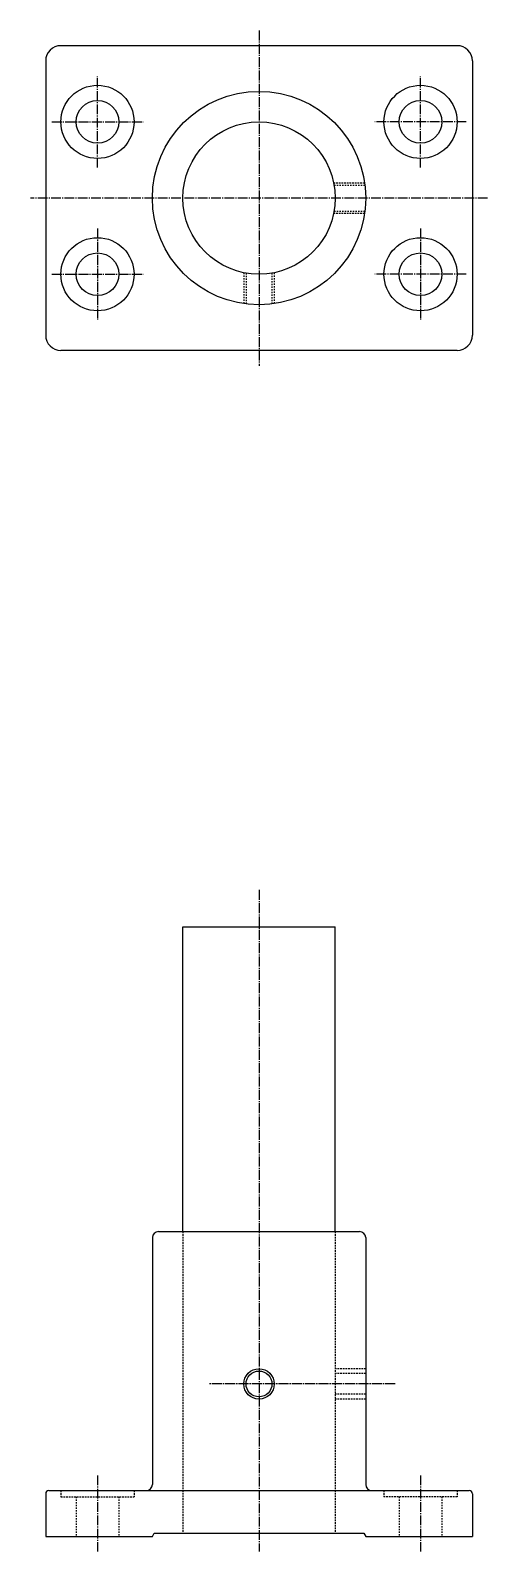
# Model space of a CAD drawing. Extents: x 43 to 684, y 40 to 634.
# Drawn here: x 533.8 to 683.8, y 135.3 to 634.4 of the extents above; entities outside this region: 2.
import ezdxf

# ---------------------------------------------------------------- set-up
doc = ezdxf.new("R2010")
doc.units = 0
doc.header["$LTSCALE"] = 0.25
doc.linetypes.add('CENTER', pattern=[17.5, 13, -1.5, 1.5, -1.5])
doc.linetypes.add('DASHED', pattern=[3.5, 2, -1.5])
doc.layers.get('0').update_dxf_attribs({"linetype": 'CONTINUOUS'})
doc.layers.add('CENTER', color=1, linetype='CENTER')
doc.styles.get("Standard").update_dxf_attribs({"font": 'txt', "bigfont": 'BIGFONT'})

msp = doc.modelspace()

# ---------------------------------------------------------------- linework, layer by layer
for p, q in [((673.76, 629.37), (543.76, 629.37)), ((538.76, 624.37), (538.76, 534.37)), ((678.76, 624.37), (678.76, 534.37)), ((635.79, 584.37), (635.79, 584.37)), ((638.33, 584.37), (638.33, 584.37)), ((673.76, 529.37), (543.76, 529.37)), ((583.76, 340.27), (633.76, 340.27)), ((583.76, 240.27), (583.76, 340.27)), ((633.76, 240.27), (633.76, 340.27)), ((575.76, 240.27), (641.76, 240.27)), ((573.76, 238.27), (573.76, 157.27)), ((643.76, 238.27), (643.76, 157.27)), ((539.76, 155.27), (677.76, 155.27)), ((538.76, 154.27), (538.76, 140.27)), ((678.76, 154.27), (678.76, 140.27)), ((538.76, 140.27), (573.76, 140.27)), ((573.76, 140.27), (574.33, 141.27)), ((574.33, 141.27), (643.18, 141.27)), ((643.18, 141.27), (643.76, 140.27)), ((643.76, 140.27), (678.76, 140.27))]:
    msp.add_line(p, q)
at = {"color": 3, "linetype": 'DASHED'}
for p, q in [((633.25, 584.37), (643.4, 584.37)), ((633.39, 583.62), (643.5, 583.62)), ((633.25, 574.37), (643.4, 574.37)), ((633.39, 575.12), (643.5, 575.12)), ((603.76, 554.88), (603.76, 544.73)), ((604.51, 554.74), (604.51, 544.63)), ((613.01, 554.74), (613.01, 544.63)), ((613.76, 554.88), (613.76, 544.73)), ((583.76, 240.27), (583.76, 141.27)), ((633.76, 240.27), (633.76, 141.27)), ((643.76, 195.27), (633.76, 195.27)), ((643.76, 193.67), (633.76, 193.67)), ((643.76, 186.87), (633.76, 186.87)), ((643.76, 185.27), (633.76, 185.27)), ((543.76, 155.27), (543.76, 153.27)), ((567.76, 155.27), (567.76, 153.27)), ((649.76, 155.27), (649.76, 153.27)), ((673.76, 155.27), (673.76, 153.27)), ((543.76, 153.27), (567.76, 153.27)), ((548.76, 153.27), (548.76, 140.27)), ((562.76, 153.27), (562.76, 140.27)), ((673.76, 153.27), (649.76, 153.27)), ((654.76, 153.27), (654.76, 140.27)), ((668.76, 153.27), (668.76, 140.27))]:
    msp.add_line(p, q, dxfattribs=at)
for centre, radius in [((555.76, 604.37), 12), ((608.76, 579.37), 35), ((661.76, 604.37), 12), ((555.76, 604.37), 7), ((661.76, 604.37), 7), ((608.76, 579.37), 25), ((555.76, 554.37), 12), ((661.76, 554.37), 12), ((555.76, 554.37), 7), ((661.76, 554.37), 7), ((608.76, 190.27), 4.25)]:
    msp.add_circle(centre, radius)
at = {"color": 3}
msp.add_circle((608.76, 190.27), 5, dxfattribs=at)
for centre, radius, start, end in [((543.76, 624.37), 5, 90, 180), ((673.76, 624.37), 5, 0, 90), ((543.76, 534.37), 5, 180, 270), ((673.76, 534.37), 5, 270, 0), ((575.76, 238.27), 2, 90, 180), ((641.76, 238.27), 2, 0, 90), ((539.76, 154.27), 1, 90, 180), ((571.76, 157.27), 2, 270, 0), ((645.76, 157.27), 2, 180, 270), ((677.76, 154.27), 1, 0, 90)]:
    msp.add_arc(centre, radius, start, end)
at = {"layer": 'CENTER', "color": 1, "linetype": 'CENTER'}
for p, q in [((608.76, 634.37), (608.76, 524.37)), ((555.76, 589.37), (555.76, 619.37)), ((661.76, 589.37), (661.76, 619.37)), ((540.76, 604.37), (570.76, 604.37)), ((676.76, 604.37), (646.76, 604.37)), ((683.76, 579.37), (533.76, 579.37)), ((555.76, 569.37), (555.76, 539.37)), ((661.76, 569.37), (661.76, 539.37)), ((540.76, 554.37), (570.76, 554.37)), ((676.76, 554.37), (646.76, 554.37)), ((608.76, 352.35), (608.76, 135.27)), ((653.41, 190.27), (592.23, 190.27)), ((555.76, 160.27), (555.76, 135.27)), ((661.76, 160.27), (661.76, 135.27))]:
    msp.add_line(p, q, dxfattribs=at)

# ---------------------------------------------------------------- texts
for s, p in [('MASTN 50-200', (40, 100)), ('MASTN50', (40, 40))]:
    msp.add_text(s, height=16).set_placement(p)

doc.saveas('drawing.dxf')
